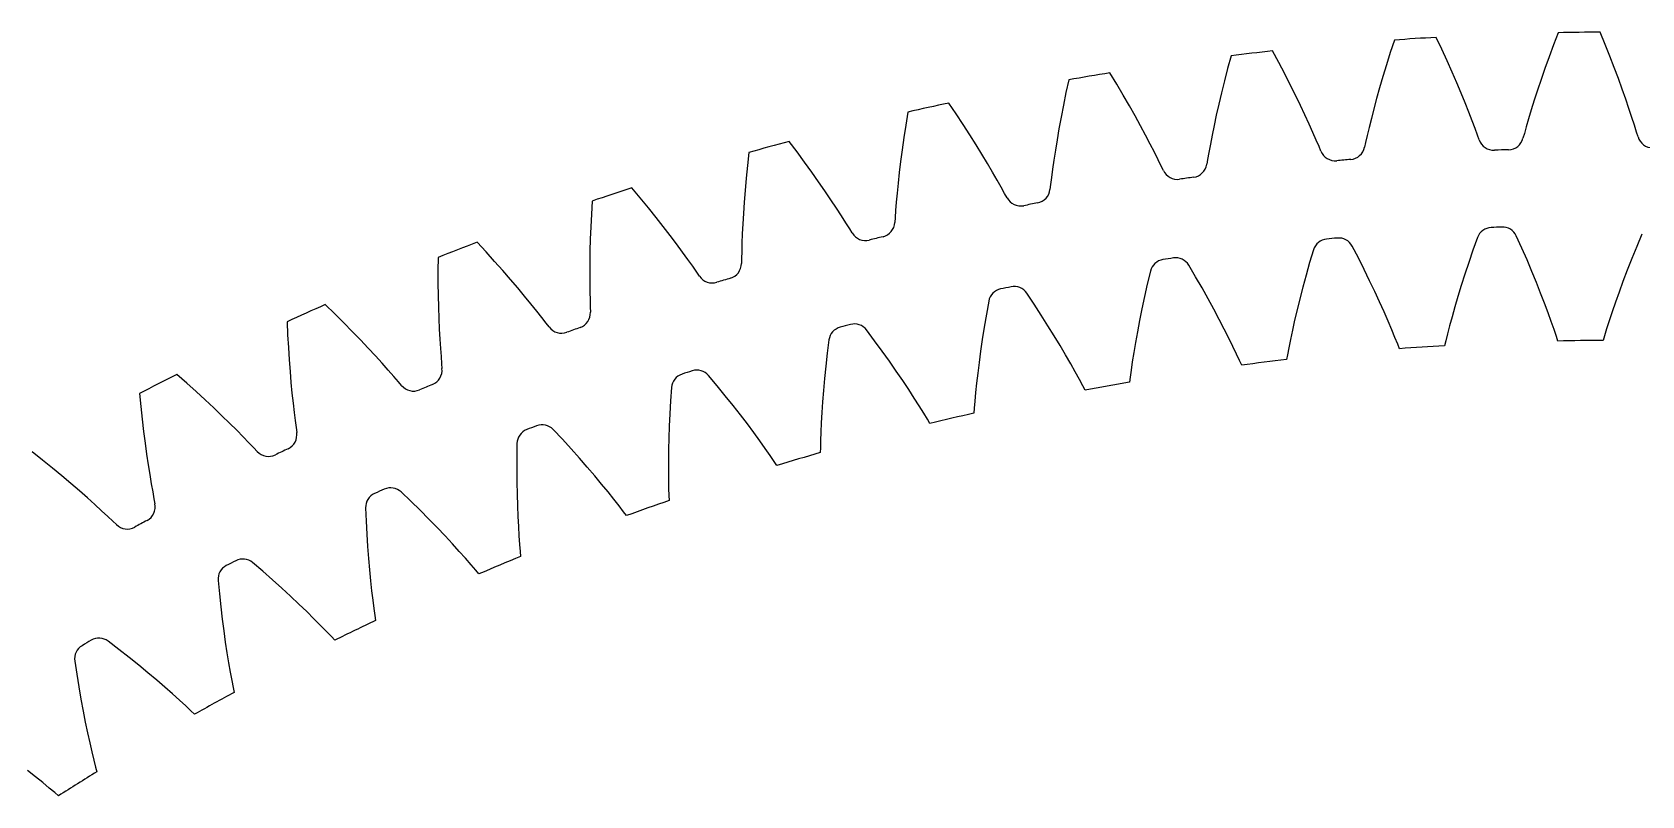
# Model space of a CAD drawing. Header units: millimetres. Extents: x -62 to 62, y -62 to 62.
# Drawn here: x -30.9 to 0.42, y 47.63 to 62.5 of the extents above; entities that cross this region are included whole.
import ezdxf

# ---------------------------------------------------------------- set-up
doc = ezdxf.new("R2010")
doc.units = ezdxf.units.MM

msp = doc.modelspace()

# ---------------------------------------------------------------- linework, layer by layer
at = {"layer": 'thin_ring_external'}
for p, q in [((-4.393983, 62.345352), (-4.473269, 62.101928)), ((-3.472471, 62.16592), (-3.582114, 62.397263)), ((-1.204861, 62.488385), (-1.296472, 62.249328)), ((-0.293713, 62.262134), (-0.3914, 62.498774)), ((-7.571642, 62.039667), (-7.638395, 61.792512)), ((-6.642171, 61.907521), (-6.763482, 62.132965)), ((-4.473269, 62.101928), (-4.547358, 61.865775)), ((-3.368909, 61.941125), (-3.472471, 62.16592)), ((-1.382523, 62.017265), (-1.46303, 61.792761)), ((-1.296472, 62.249328), (-1.382523, 62.017265)), ((-0.201764, 62.032345), (-0.293713, 62.262134)), ((-0.115549, 61.80997), (-0.201764, 62.032345)), ((-9.794541, 61.487613), (-9.927206, 61.706568)), ((-7.638395, 61.792512), (-7.700329, 61.552884)), ((-6.527265, 61.688308), (-6.642171, 61.907521)), ((-4.547358, 61.865775), (-4.616297, 61.637452)), ((-3.271453, 61.723442), (-3.368909, 61.941125)), ((-3.180154, 61.513544), (-3.271453, 61.723442)), ((-1.46303, 61.792761), (-1.537993, 61.576489)), ((-0.035087, 61.595683), (-0.115549, 61.80997)), ((-10.729548, 61.572127), (-10.783593, 61.321886)), ((-9.668592, 61.274553), (-9.794541, 61.487613)), ((-7.700329, 61.552884), (-7.75752, 61.321339)), ((-6.418821, 61.475885), (-6.527265, 61.688308)), ((-6.316924, 61.270922), (-6.418821, 61.475885)), ((-4.680119, 61.417635), (-4.738843, 61.207154)), ((-4.616297, 61.637452), (-4.680119, 61.417635)), ((-3.095101, 61.312256), (-3.180154, 61.513544)), ((-1.537993, 61.576489), (-1.607388, 61.369281)), ((0.039576, 61.390315), (-0.035087, 61.595683)), ((0.108349, 61.194922), (0.039576, 61.390315)), ((-12.921359, 60.907291), (-13.06503, 61.119187)), ((-10.833212, 61.079408), (-10.878505, 60.845245)), ((-10.783593, 61.321886), (-10.833212, 61.079408)), ((-9.549443, 61.067945), (-9.668592, 61.274553)), ((-7.810035, 61.09855), (-7.857935, 60.885345)), ((-7.75752, 61.321339), (-7.810035, 61.09855)), ((-6.221704, 61.07424), (-6.316924, 61.270922)), ((-6.133362, 60.886879), (-6.221704, 61.07424)), ((-4.738843, 61.207154), (-4.792457, 61.007069)), ((-3.016441, 61.120629), (-3.095101, 61.312256)), ((-2.944413, 60.940054), (-3.016441, 61.120629)), ((-1.671148, 61.172195), (-1.729142, 60.986636)), ((-1.607388, 61.369281), (-1.671148, 61.172195)), ((0.171063, 61.010904), (0.108349, 61.194922)), ((-13.859461, 60.943952), (-13.900659, 60.691279)), ((-12.784695, 60.70094), (-12.921359, 60.907291)), ((-10.878505, 60.845245), (-10.919576, 60.620065)), ((-9.437213, 60.868452), (-9.549443, 61.067945)), ((-9.332075, 60.676888), (-9.437213, 60.868452)), ((-7.857935, 60.885345), (-7.901263, 60.682783)), ((-6.052208, 60.710217), (-6.133362, 60.886879)), ((-4.8409, 60.818792), (-4.884017, 60.644322)), ((-4.792457, 61.007069), (-4.8409, 60.818792)), ((-2.879427, 60.772497), (-2.944413, 60.940054)), ((-2.822235, 60.621017), (-2.879427, 60.772497)), ((-1.781111, 60.814596), (-1.826539, 60.659183)), ((-1.729142, 60.986636), (-1.781111, 60.814596)), ((0.227409, 60.840248), (0.171063, 61.010904)), ((0.276791, 60.686045), (0.227409, 60.840248)), ((-13.937831, 60.446583), (-13.971109, 60.210413)), ((-13.900659, 60.691279), (-13.937831, 60.446583)), ((-12.655152, 60.500685), (-12.784695, 60.70094)), ((-12.532882, 60.307183), (-12.655152, 60.500685)), ((-10.919576, 60.620065), (-10.956527, 60.404693)), ((-9.234281, 60.494282), (-9.332075, 60.676888)), ((-9.144213, 60.321995), (-9.234281, 60.494282)), ((-7.940029, 60.492278), (-7.974181, 60.315835)), ((-7.901263, 60.682783), (-7.940029, 60.492278)), ((-5.978751, 60.546197), (-6.052208, 60.710217)), ((-5.913899, 60.397835), (-5.978751, 60.546197)), ((-4.921451, 60.486792), (-4.952318, 60.352056)), ((-4.884017, 60.644322), (-4.921451, 60.486792)), ((-2.774459, 60.491309), (-2.822235, 60.621017)), ((-2.740901, 60.402631), (-2.774459, 60.491309)), ((-1.864246, 60.526198), (-1.890918, 60.435211)), ((-1.826539, 60.659183), (-1.864246, 60.526198)), ((0.317882, 60.554067), (0.276791, 60.686045)), ((0.346869, 60.463791), (0.317882, 60.554067)), ((-16.953217, 60.156782), (-16.981459, 59.902335)), ((-16.014466, 60.168069), (-16.16877, 60.372352)), ((-15.867444, 59.968965), (-16.014466, 60.168069)), ((-13.971109, 60.210413), (-14.000628, 59.98343)), ((-12.4181, 60.121237), (-12.532882, 60.307183)), ((-10.989455, 60.200183), (-11.018444, 60.007946)), ((-10.956527, 60.404693), (-10.989455, 60.200183)), ((-9.062477, 60.16194), (-9.144213, 60.321995)), ((-8.990134, 60.017082), (-9.062477, 60.16194)), ((-8.003522, 60.156598), (-8.02747, 60.020462)), ((-7.974181, 60.315835), (-8.003522, 60.156598)), ((-5.859562, 60.270736), (-5.913899, 60.397835)), ((-5.82152, 60.183887), (-5.859562, 60.270736)), ((-4.952318, 60.352056), (-4.974309, 60.259826)), ((-16.981459, 59.902335), (-17.006088, 59.65606)), ((-15.727845, 59.775586), (-15.867444, 59.968965)), ((-14.000628, 59.98343), (-14.026534, 59.766452)), ((-12.31111, 59.943863), (-12.4181, 60.121237)), ((-12.212361, 59.7764), (-12.31111, 59.943863)), ((-11.043542, 59.82999), (-11.064714, 59.669463)), ((-11.018444, 60.007946), (-11.043542, 59.82999)), ((-8.929378, 59.892923), (-8.990134, 60.017082)), ((-8.886951, 59.80813), (-8.929378, 59.892923)), ((-8.02747, 60.020462), (-8.044723, 59.927229)), ((-17.006088, 59.65606), (-17.027264, 59.418499)), ((-15.595854, 59.588579), (-15.727845, 59.775586)), ((-15.471727, 59.408737), (-15.595854, 59.588579)), ((-14.048977, 59.560527), (-14.068112, 59.367061)), ((-14.026534, 59.766452), (-14.048977, 59.560527)), ((-12.12256, 59.620726), (-12.212361, 59.7764)), ((-12.042915, 59.479752), (-12.12256, 59.620726)), ((-11.081679, 59.532281), (-11.094149, 59.438289)), ((-11.064714, 59.669463), (-11.081679, 59.532281)), ((-20.002743, 59.21267), (-20.017956, 58.957112)), ((-19.065793, 59.271875), (-19.230327, 59.468013)), ((-18.908797, 59.080538), (-19.065793, 59.271875)), ((-17.027264, 59.418499), (-17.045155, 59.190304)), ((-15.35582, 59.237057), (-15.471727, 59.408737)), ((-15.248649, 59.074854), (-15.35582, 59.237057)), ((-14.068112, 59.367061), (-14.084091, 59.188055)), ((-11.975899, 59.358857), (-12.042915, 59.479752)), ((-11.929197, 59.276341), (-11.975899, 59.358857)), ((-20.017956, 58.957112), (-20.029979, 58.709901)), ((-18.759506, 58.894539), (-18.908797, 59.080538)), ((-18.618139, 58.714516), (-18.759506, 58.894539)), ((-17.059948, 58.972286), (-17.071847, 58.765485)), ((-17.045155, 59.190304), (-17.059948, 58.972286)), ((-15.151016, 58.923969), (-15.248649, 59.074854)), ((-15.064277, 58.787246), (-15.151016, 58.923969)), ((-14.106977, 58.888787), (-14.114632, 58.794281)), ((-14.097039, 59.026657), (-14.106977, 58.888787)), ((-14.084091, 59.188055), (-14.097039, 59.026657)), ((-20.029979, 58.709901), (-20.038996, 58.471569)), ((-18.484991, 58.541246), (-18.618139, 58.714516)), ((-17.081078, 58.571294), (-17.087896, 58.391706)), ((-17.071847, 58.765485), (-17.081078, 58.571294)), ((-14.991175, 58.66993), (-15.064277, 58.787246)), ((-14.940321, 58.589906), (-14.991175, 58.66993)), ((-22.06738, 58.221047), (-22.241714, 58.408528)), ((-20.038996, 58.471569), (-20.045212, 58.242758)), ((-18.360468, 58.375709), (-18.484991, 58.541246)), ((-18.245156, 58.219189), (-18.360468, 58.375709)), ((-17.087896, 58.391706), (-17.092586, 58.229856)), ((-23.000085, 58.114078), (-23.002229, 57.858077)), ((-21.900819, 58.037976), (-22.06738, 58.221047)), ((-21.742225, 57.859843), (-21.900819, 58.037976)), ((-20.048854, 58.024269), (-20.050178, 57.81713)), ((-20.045212, 58.242758), (-20.048854, 58.024269)), ((-18.139945, 58.073487), (-18.245156, 58.219189)), ((-18.046338, 57.94137), (-18.139945, 58.073487)), ((-17.967342, 57.827941), (-18.046338, 57.94137)), ((-17.095472, 58.09166), (-17.098291, 57.996886)), ((-17.092586, 58.229856), (-17.095472, 58.09166)), ((-23.002229, 57.858077), (-23.001613, 57.610575)), ((-21.59185, 57.687273), (-21.742225, 57.859843)), ((-21.450029, 57.521028), (-21.59185, 57.687273)), ((-20.050178, 57.81713), (-20.049482, 57.622721)), ((-17.912468, 57.750618), (-17.967342, 57.827941)), ((-23.001613, 57.610575), (-22.99845, 57.372093)), ((-22.99845, 57.372093), (-22.992974, 57.143264)), ((-21.317217, 57.362064), (-21.450029, 57.521028)), ((-21.194062, 57.211637), (-21.317217, 57.362064)), ((-20.049482, 57.622721), (-20.047121, 57.443019)), ((-20.047121, 57.443019), (-20.043541, 57.281141)), ((-25.011396, 57.018328), (-25.195075, 57.196663)), ((-24.835704, 56.844), (-25.011396, 57.018328)), ((-22.992974, 57.143264), (-22.985455, 56.924874)), ((-21.08155, 57.071497), (-21.194062, 57.211637)), ((-20.981318, 56.944332), (-21.08155, 57.071497)), ((-20.043541, 57.281141), (-20.039366, 57.142978)), ((-20.039366, 57.142978), (-20.037342, 57.048183)), ((-25.937422, 56.863874), (-25.926492, 56.608097)), ((-24.668221, 56.674197), (-24.835704, 56.844)), ((-22.985455, 56.924874), (-22.976201, 56.717937)), ((-22.976201, 56.717937), (-22.965579, 56.523817)), ((-20.896633, 56.835084), (-20.981318, 56.944332)), ((-20.837883, 56.760664), (-20.896633, 56.835084)), ((-25.926492, 56.608097), (-25.913239, 56.360949)), ((-24.509232, 56.50953), (-24.668221, 56.674197)), ((-24.359107, 56.350744), (-24.509232, 56.50953)), ((-22.965579, 56.523817), (-22.954045, 56.34447)), ((-25.913239, 56.360949), (-25.897903, 56.12294)), ((-25.897903, 56.12294), (-25.88075, 55.894689)), ((-24.218351, 56.198769), (-24.359107, 56.350744)), ((-24.087676, 56.054827), (-24.218351, 56.198769)), ((-22.954045, 56.34447), (-22.942204, 56.182986)), ((-22.942204, 56.182986), (-22.93098, 56.045216)), ((-27.89016, 55.666854), (-28.082705, 55.835577)), ((-25.88075, 55.894689), (-25.86209, 55.676967)), ((-23.968154, 55.920614), (-24.087676, 56.054827)), ((-23.861561, 55.798733), (-23.968154, 55.920614)), ((-23.771408, 55.693952), (-23.861561, 55.798733)), ((-22.93098, 56.045216), (-22.924119, 55.950649)), ((-28.807091, 55.465318), (-28.783115, 55.210433)), ((-27.705796, 55.501725), (-27.89016, 55.666854)), ((-27.529861, 55.340695), (-27.705796, 55.501725)), ((-25.86209, 55.676967), (-25.842281, 55.470773)), ((-25.842281, 55.470773), (-25.821762, 55.277449)), ((-23.708934, 55.622628), (-23.771408, 55.693952)), ((-28.783115, 55.210433), (-28.75726, 54.964284)), ((-27.362671, 55.184361), (-27.529861, 55.340695)), ((-27.204634, 55.033447), (-27.362671, 55.184361)), ((-25.821762, 55.277449), (-25.801085, 55.098924)), ((-28.75726, 54.964284), (-28.729791, 54.727368)), ((-27.056302, 54.888858), (-27.204634, 55.033447)), ((-26.918448, 54.751775), (-27.056302, 54.888858)), ((-25.801085, 55.098924), (-25.781014, 54.938256)), ((-25.781014, 54.938256), (-25.76277, 54.801239)), ((-28.729791, 54.727368), (-28.701006, 54.500291)), ((-28.701006, 54.500291), (-28.671253, 54.283806)), ((-26.792229, 54.62384), (-26.918448, 54.751775)), ((-26.679551, 54.507561), (-26.792229, 54.62384)), ((-26.584166, 54.40752), (-26.679551, 54.507561)), ((-25.76277, 54.801239), (-25.751089, 54.707145)), ((-30.696161, 54.170152), (-30.89707, 54.328823)), ((-28.671253, 54.283806), (-28.640942, 54.078892)), ((-26.518132, 54.339479), (-26.584166, 54.40752)), ((-30.503606, 54.014651), (-30.696161, 54.170152)), ((-30.319679, 53.862815), (-30.503606, 54.014651)), ((-28.640942, 54.078892), (-28.610578, 53.886868)), ((-28.610578, 53.886868), (-28.580813, 53.709632)), ((-30.144724, 53.715222), (-30.319679, 53.862815)), ((-29.979188, 53.572574), (-30.144724, 53.715222)), ((-29.823666, 53.435748), (-29.979188, 53.572574)), ((-28.580813, 53.709632), (-28.552564, 53.550198)), ((-29.678992, 53.305883), (-29.823666, 53.435748)), ((-29.546406, 53.184559), (-29.678992, 53.305883)), ((-28.552564, 53.550198), (-28.527348, 53.414291)), ((-28.527348, 53.414291), (-28.510878, 53.320917)), ((-29.427938, 53.074185), (-29.546406, 53.184559)), ((-29.327569, 52.979145), (-29.427938, 53.074185)), ((-29.258146, 52.914565), (-29.327569, 52.979145))]:
    msp.add_line(p, q, dxfattribs=at)
for centre, radius, start, end in [((0, 0), 62.5, 93.28564, 94.031433), ((0, 0), 62.5, 90.358811, 91.104604), ((0, 0), 62.5, 96.21247, 96.958262), ((0, 0), 62.5, 99.139299, 99.885091), ((0, 0), 62.5, 102.066128, 102.811921), ((0.635194, 60.546668), 0.3, 196.036973, 269.398933), ((0, 0), 62.5, 104.992957, 105.73875), ((-5.54315, 60.295738), 0.3, 201.890632, 275.252592), ((-5.268132, 60.320389), 0.3, 274.991311, 348.353271), ((-2.457183, 60.500122), 0.3, 198.963802, 272.325762), ((0, 0), 60.25, 92.064482, 92.325762), ((-2.181266, 60.510698), 0.3, 272.064482, 345.426442), ((-8.341255, 59.97271), 0.3, 277.91814, 351.2801), ((0, 0), 60.25, 94.991311, 95.252592), ((-8.614656, 59.934049), 0.3, 204.817461, 278.179421), ((0, 0), 60.25, 97.91814, 98.179421), ((0, 0), 62.5, 107.919787, 108.665579), ((-11.663687, 59.415999), 0.3, 207.74429, 281.10625), ((-11.392617, 59.46857), 0.3, 280.844969, 354.206929), ((0, 0), 60.25, 100.844969, 101.10625), ((-14.682288, 58.742939), 0.3, 210.671119, 284.033079), ((-14.414256, 58.809283), 0.3, 283.771799, 357.133759), ((0, 0), 62.5, 110.846616, 111.592408), ((0, 0), 60.25, 103.771799, 104.033079), ((-17.398291, 57.996569), 0.3, 286.698628, 0.060588), ((-17.662585, 57.916626), 0.3, 213.597949, 286.959909), ((0, 0), 60.25, 106.698628, 106.959909), ((0, 0), 62.5, 113.773445, 114.519238), ((-20.336935, 57.032548), 0.3, 289.625457, 2.987417), ((-20.596803, 56.939215), 0.3, 216.524778, 289.886738), ((0, 0), 60.25, 109.625457, 109.886738), ((0, 0), 62.5, 116.700274, 117.446067), ((-23.222522, 55.919737), 0.3, 292.552286, 5.914247), ((-23.477286, 55.813256), 0.3, 219.451607, 292.813567), ((0, 0), 60.25, 112.552286, 112.813567), ((-26.047525, 54.661037), 0.3, 295.479116, 8.841076), ((-26.296519, 54.541687), 0.3, 222.378436, 295.740397), ((0, 0), 60.25, 115.479116, 115.740397), ((-28.804572, 53.259733), 0.3, 298.405945, 11.767905), ((0, 0), 60.25, 118.405945, 118.667226), ((-29.047147, 53.127824), 0.3, 225.305266, 298.667226)]:
    msp.add_arc(centre, radius, start, end, dxfattribs=at)
at = {"layer": 'thin_ring_internal'}
for p, q in [((0.420912, 58.565991), (0.320954, 58.325684)), ((-5.968539, 58.262586), (-6.041695, 58.012812)), ((-5.094585, 58.103646), (-5.21388, 58.334963)), ((-2.864645, 58.256178), (-2.946551, 58.017987)), ((-2.777958, 58.501584), (-2.864645, 58.256178)), ((-1.913988, 58.295155), (-2.020474, 58.532641)), ((-1.812858, 58.064469), (-1.913988, 58.295155)), ((0.320954, 58.325684), (0.226162, 58.092322)), ((-8.259977, 57.738732), (-8.391727, 57.963189)), ((-6.041695, 58.012812), (-6.110471, 57.770504)), ((-4.981008, 57.878827), (-5.094585, 58.103646)), ((-2.946551, 58.017987), (-3.022791, 57.78763)), ((-1.718017, 57.841126), (-1.812858, 58.064469)), ((0.226162, 58.092322), (0.137457, 57.866472)), ((-9.141307, 57.84971), (-9.200713, 57.596313)), ((-8.134293, 57.520451), (-8.259977, 57.738732)), ((-6.110471, 57.770504), (-6.174017, 57.536328)), ((-4.874112, 57.660997), (-4.981008, 57.878827)), ((-4.773958, 57.450841), (-4.874112, 57.660997)), ((-3.022791, 57.78763), (-3.093396, 57.565795)), ((-1.629489, 57.625815), (-1.718017, 57.841126)), ((-1.547328, 57.419381), (-1.629489, 57.625815)), ((0.054843, 57.648823), (-0.021648, 57.440222)), ((0.137457, 57.866472), (0.054843, 57.648823)), ((-11.400719, 57.201504), (-11.544529, 57.418431)), ((-9.256155, 57.350611), (-9.306818, 57.113314)), ((-9.200713, 57.596313), (-9.256155, 57.350611)), ((-8.015661, 57.308784), (-8.134293, 57.520451)), ((-6.174017, 57.536328), (-6.232403, 57.310968)), ((-4.680647, 57.249202), (-4.773958, 57.450841)), ((-3.158381, 57.353328), (-3.217727, 57.151306)), ((-3.093396, 57.565795), (-3.158381, 57.353328)), ((-1.471643, 57.222896), (-1.547328, 57.419381)), ((-0.021648, 57.440222), (-0.091938, 57.241743)), ((-12.332274, 57.007925), (-12.374215, 56.759562)), ((-12.286793, 57.264187), (-12.332274, 57.007925)), ((-11.263301, 56.990412), (-11.400719, 57.201504)), ((-9.306818, 57.113314), (-9.35281, 56.885102)), ((-7.904179, 57.104411), (-8.015661, 57.308784)), ((-7.799996, 56.908168), (-7.904179, 57.104411)), ((-6.285688, 57.095269), (-6.333914, 56.890308)), ((-6.232403, 57.310968), (-6.285688, 57.095269)), ((-4.594345, 57.057143), (-4.680647, 57.249202)), ((-4.515319, 56.876075), (-4.594345, 57.057143)), ((-3.217727, 57.151306), (-3.271362, 56.961164)), ((-1.402623, 57.037783), (-1.471643, 57.222896)), ((-1.340612, 56.86605), (-1.402623, 57.037783)), ((-0.155876, 57.054813), (-0.213173, 56.881451)), ((-0.091938, 57.241743), (-0.155876, 57.054813)), ((-14.507436, 56.493564), (-14.662878, 56.702314)), ((-12.374215, 56.759562), (-12.411844, 56.519852)), ((-11.133287, 56.785539), (-11.263301, 56.990412)), ((-11.010812, 56.587559), (-11.133287, 56.785539)), ((-9.35281, 56.885102), (-9.394236, 56.666815)), ((-7.703335, 56.721109), (-7.799996, 56.908168)), ((-7.614539, 56.544627), (-7.703335, 56.721109)), ((-6.377085, 56.69752), (-6.415134, 56.518943)), ((-6.333914, 56.890308), (-6.377085, 56.69752)), ((-4.444022, 56.707985), (-4.515319, 56.876075)), ((-4.381282, 56.55596), (-4.444022, 56.707985)), ((-3.319106, 56.784931), (-3.360561, 56.625779)), ((-3.271362, 56.961164), (-3.319106, 56.784931)), ((-1.286268, 56.710826), (-1.340612, 56.86605)), ((-1.241053, 56.577935), (-1.286268, 56.710826)), ((-0.263257, 56.7248), (-0.304825, 56.590724)), ((-0.213173, 56.881451), (-0.263257, 56.7248)), ((-15.395611, 56.507766), (-15.427029, 56.249402)), ((-14.358696, 56.290291), (-14.507436, 56.493564)), ((-12.411844, 56.519852), (-12.445304, 56.289468)), ((-10.896068, 56.397299), (-11.010812, 56.587559)), ((-10.789335, 56.215797), (-10.896068, 56.397299)), ((-9.431197, 56.459526), (-9.463776, 56.264669)), ((-9.394236, 56.666815), (-9.431197, 56.459526)), ((-7.534169, 56.380681), (-7.614539, 56.544627)), ((-7.463221, 56.232309), (-7.534169, 56.380681)), ((-6.415134, 56.518943), (-6.447836, 56.357765)), ((-4.328878, 56.425737), (-4.381282, 56.55596)), ((-4.293735, 56.336612), (-4.328878, 56.425737)), ((-3.394745, 56.489634), (-3.417425, 56.396553)), ((-3.360561, 56.625779), (-3.394745, 56.489634)), ((-1.21083, 56.487024), (-1.241053, 56.577935)), ((-0.304825, 56.590724), (-0.332554, 56.499021)), ((-15.427029, 56.249402), (-15.455345, 55.999119)), ((-14.217688, 56.092823), (-14.358696, 56.290291)), ((-14.084584, 55.901828), (-14.217688, 56.092823)), ((-12.474749, 56.069245), (-12.500335, 55.860247)), ((-12.445304, 56.289468), (-12.474749, 56.069245)), ((-10.691034, 56.044427), (-10.789335, 56.215797)), ((-9.492016, 56.084281), (-9.515868, 55.921557)), ((-9.463776, 56.264669), (-9.492016, 56.084281)), ((-7.403784, 56.105142), (-7.463221, 56.232309)), ((-7.363826, 56.018069), (-7.403784, 56.105142)), ((-6.474534, 56.219956), (-6.492097, 56.125776)), ((-6.447836, 56.357765), (-6.474534, 56.219956)), ((-17.570857, 55.617025), (-17.737467, 55.816975)), ((-15.479827, 55.757712), (-15.500657, 55.525845)), ((-15.455345, 55.999119), (-15.479827, 55.757712)), ((-13.959621, 55.718117), (-14.084584, 55.901828)), ((-12.500335, 55.860247), (-12.522224, 55.663902)), ((-10.601832, 55.885115), (-10.691034, 56.044427)), ((-10.522886, 55.740839), (-10.601832, 55.885115)), ((-9.535, 55.782495), (-9.547394, 55.687497)), ((-9.515868, 55.921557), (-9.535, 55.782495)), ((-18.458483, 55.582703), (-18.475745, 55.323009)), ((-17.411239, 55.422178), (-17.570857, 55.617025)), ((-15.500657, 55.525845), (-15.518031, 55.304342)), ((-13.843136, 55.542715), (-13.959621, 55.718117)), ((-13.735623, 55.376969), (-13.843136, 55.542715)), ((-12.540571, 55.48224), (-12.5555, 55.318457)), ((-12.522224, 55.663902), (-12.540571, 55.48224)), ((-10.456594, 55.617107), (-10.522886, 55.740839)), ((-10.411941, 55.532346), (-10.456594, 55.617107)), ((-18.475745, 55.323009), (-18.490351, 55.071553)), ((-17.259657, 55.232705), (-17.411239, 55.422178)), ((-17.116322, 55.049263), (-17.259657, 55.232705)), ((-15.518031, 55.304342), (-15.532166, 55.094259)), ((-13.637854, 55.222766), (-13.735623, 55.376969)), ((-13.551148, 55.083016), (-13.637854, 55.222766)), ((-12.56701, 55.178558), (-12.574198, 55.083024)), ((-12.5555, 55.318457), (-12.56701, 55.178558)), ((-18.501613, 54.829169), (-18.50975, 54.596511)), ((-18.490351, 55.071553), (-18.501613, 54.829169)), ((-16.981513, 54.872651), (-17.116322, 55.049263)), ((-16.855623, 54.703871), (-16.981513, 54.872651)), ((-15.5433, 54.897011), (-15.551699, 54.714619)), ((-15.532166, 55.094259), (-15.5433, 54.897011)), ((-13.478197, 54.963089), (-13.551148, 55.083016)), ((-13.428982, 54.880893), (-13.478197, 54.963089)), ((-20.58184, 54.574502), (-20.75912, 54.765056)), ((-20.411819, 54.388663), (-20.58184, 54.574502)), ((-18.50975, 54.596511), (-18.515002, 54.37439)), ((-16.73922, 54.544244), (-16.855623, 54.703871)), ((-16.633176, 54.39561), (-16.73922, 54.544244)), ((-15.557663, 54.550265), (-15.561516, 54.409946)), ((-15.551699, 54.714619), (-15.557663, 54.550265)), ((-21.469322, 54.23151), (-21.470174, 53.979632)), ((-21.466267, 54.491759), (-21.469322, 54.23151)), ((-20.250117, 54.207751), (-20.411819, 54.388663)), ((-20.096978, 54.03241), (-20.250117, 54.207751)), ((-18.515002, 54.37439), (-18.517643, 54.163848)), ((-16.538967, 54.260804), (-16.633176, 54.39561)), ((-16.459576, 54.14504), (-16.538967, 54.260804)), ((-15.561516, 54.409946), (-15.563475, 54.314162)), ((-21.470174, 53.979632), (-21.468183, 53.736995)), ((-19.952726, 53.863423), (-20.096978, 54.03241)), ((-18.517643, 54.163848), (-18.517989, 53.966287)), ((-18.517989, 53.966287), (-18.516416, 53.783708)), ((-16.405946, 54.065654), (-16.459576, 54.14504)), ((-21.468183, 53.736995), (-21.463602, 53.504239)), ((-19.817807, 53.70177), (-19.952726, 53.863423)), ((-19.69286, 53.548738), (-19.817807, 53.70177)), ((-18.516416, 53.783708), (-18.513395, 53.619273)), ((-18.513395, 53.619273), (-18.509579, 53.478953)), ((-23.531398, 53.369108), (-23.71882, 53.549696)), ((-23.351483, 53.192831), (-23.531398, 53.369108)), ((-21.463602, 53.504239), (-21.456717, 53.282163)), ((-21.456717, 53.282163), (-21.447857, 53.071791)), ((-19.578857, 53.406116), (-19.69286, 53.548738)), ((-19.477428, 53.276656), (-19.578857, 53.406116)), ((-19.391833, 53.1654), (-19.477428, 53.276656)), ((-18.509579, 53.478953), (-18.506305, 53.383206)), ((-24.409987, 53.238191), (-24.398825, 52.978163)), ((-24.398825, 52.978163), (-24.385921, 52.726614)), ((-23.180143, 53.021019), (-23.351483, 53.192831)), ((-23.017657, 52.854303), (-23.180143, 53.021019)), ((-21.447857, 53.071791), (-21.437413, 52.874506)), ((-19.333948, 53.089062), (-19.391833, 53.1654)), ((-24.385921, 52.726614), (-24.370684, 52.484448)), ((-22.864392, 52.693445), (-23.017657, 52.854303)), ((-22.720846, 52.539402), (-22.864392, 52.693445)), ((-21.437413, 52.874506), (-21.425872, 52.692285)), ((-21.425872, 52.692285), (-21.413876, 52.528261)), ((-24.370684, 52.484448), (-24.353399, 52.25229)), ((-22.587729, 52.393421), (-22.720846, 52.539402)), ((-22.466108, 52.257238), (-22.587729, 52.393421)), ((-21.413876, 52.528261), (-21.402403, 52.388359)), ((-21.402403, 52.388359), (-21.393905, 52.292933)), ((-26.41073, 52.00444), (-26.607734, 52.174524)), ((-26.221457, 51.838251), (-26.41073, 52.00444)), ((-24.353399, 52.25229), (-24.334396, 52.030921)), ((-24.334396, 52.030921), (-24.314061, 51.821347)), ((-22.35776, 52.133509), (-22.466108, 52.257238)), ((-22.266217, 52.027094), (-22.35776, 52.133509)), ((-22.20425, 51.954031), (-22.266217, 52.027094)), ((-27.280858, 51.825739), (-27.255513, 51.566709)), ((-26.04099, 51.676052), (-26.221457, 51.838251)), ((-25.869642, 51.518458), (-26.04099, 51.676052)), ((-24.314061, 51.821347), (-24.292859, 51.624926)), ((-27.255513, 51.566709), (-27.228892, 51.31624)), ((-25.707821, 51.36621), (-25.869642, 51.518458)), ((-25.556078, 51.220235), (-25.707821, 51.36621)), ((-24.292859, 51.624926), (-24.271384, 51.443608)), ((-24.271384, 51.443608), (-24.250449, 51.280483)), ((-27.228892, 51.31624), (-27.200452, 51.075267)), ((-27.200452, 51.075267), (-27.170515, 50.844399)), ((-25.415187, 51.081741), (-25.556078, 51.220235)), ((-25.286311, 50.952403), (-25.415187, 51.081741)), ((-24.250449, 51.280483), (-24.231354, 51.141417)), ((-24.231354, 51.141417), (-24.217657, 51.046597)), ((-27.170515, 50.844399), (-27.139452, 50.624398)), ((-25.171368, 50.834776), (-25.286311, 50.952403)), ((-25.074151, 50.733519), (-25.171368, 50.834776)), ((-29.211242, 50.48457), (-29.41724, 50.643641)), ((-29.013175, 50.328964), (-29.211242, 50.48457)), ((-27.139452, 50.624398), (-27.107703, 50.416248)), ((-25.008285, 50.663948), (-25.074151, 50.733519)), ((-30.070313, 50.258618), (-30.03086, 50.001359)), ((-28.82412, 50.176863), (-29.013175, 50.328964)), ((-28.644422, 50.028861), (-28.82412, 50.176863)), ((-27.107703, 50.416248), (-27.075806, 50.221278)), ((-27.075806, 50.221278), (-27.044462, 50.041403)), ((-30.03086, 50.001359), (-29.990601, 49.752717)), ((-28.474528, 49.885677), (-28.644422, 50.028861)), ((-28.31504, 49.748207), (-28.474528, 49.885677)), ((-27.044462, 50.041403), (-27.014649, 49.879665)), ((-27.014649, 49.879665), (-26.987988, 49.741848)), ((-29.990601, 49.752717), (-29.949044, 49.513657)), ((-29.949044, 49.513657), (-29.906544, 49.284769)), ((-28.166796, 49.617614), (-28.31504, 49.748207)), ((-28.031049, 49.495507), (-28.166796, 49.617614)), ((-27.909854, 49.384332), (-28.031049, 49.495507)), ((-26.987988, 49.741848), (-26.969134, 49.647918)), ((-29.906544, 49.284769), (-29.863514, 49.066792)), ((-27.807253, 49.288535), (-27.909854, 49.384332)), ((-27.737687, 49.222665), (-27.807253, 49.288535)), ((-29.863514, 49.066792), (-29.820444, 48.860687)), ((-29.820444, 48.860687), (-29.777949, 48.667749)), ((-29.777949, 48.667749), (-29.736828, 48.489854)), ((-29.736828, 48.489854), (-29.698228, 48.329986)), ((-29.698228, 48.329986), (-29.66408, 48.193831)), ((-30.834345, 48.005408), (-30.989499, 48.127711)), ((-30.692132, 47.890896), (-30.834345, 48.005408)), ((-29.66408, 48.193831), (-29.640125, 48.101071)), ((-30.565047, 47.786506), (-30.692132, 47.890896)), ((-30.457367, 47.696455), (-30.565047, 47.786506)), ((-30.384308, 47.634482), (-30.457367, 47.696455))]:
    msp.add_line(p, q, dxfattribs=at)
for centre, radius, start, end in [((-2.496911, 58.396643), 0.3, 92.44835, 159.524696), ((0, 0), 58.75, 92.247303, 92.44835), ((-2.291987, 58.405045), 0.3, 25.170956, 92.247303), ((-5.68218, 58.17315), 0.3, 95.578784, 162.655131), ((0, 0), 58.75, 95.377737, 95.578784), ((-5.47802, 58.19273), 0.3, 28.301391, 95.377737), ((-8.850492, 57.776044), 0.3, 98.709219, 165.785566), ((0, 0), 58.75, 98.508172, 98.709219), ((-8.647705, 57.806744), 0.3, 31.431826, 98.508172), ((-11.992389, 57.206513), 0.3, 101.839654, 168.916), ((0, 0), 58.75, 101.638607, 101.839654), ((-11.791582, 57.248241), 0.3, 34.562261, 101.638607), ((-15.098497, 56.466254), 0.3, 104.970089, 172.046435), ((0, 0), 58.75, 104.769042, 104.970089), ((-14.900268, 56.518886), 0.3, 37.692695, 104.769042), ((0, 0), 56.5, 93.467674, 94.358413), ((0, 0), 56.5, 90.337239, 91.227978), ((0, 0), 56.5, 96.598109, 97.488848), ((-18.159545, 55.557479), 0.3, 108.100524, 175.17687), ((0, 0), 58.75, 107.899476, 108.100524), ((-17.964486, 55.620857), 0.3, 40.82313, 107.899476), ((0, 0), 56.5, 99.728544, 100.619282), ((0, 0), 58.75, 111.029911, 111.230958), ((-20.975091, 54.556833), 0.3, 43.953565, 111.029911), ((0, 0), 56.5, 102.858979, 103.749717), ((-21.166398, 54.482897), 0.3, 111.230958, 178.307305), ((0, 0), 56.5, 105.989413, 106.880152), ((0, 0), 58.75, 114.160346, 114.361393), ((-23.923098, 53.329991), 0.3, 47.084, 114.160346), ((-24.110082, 53.245718), 0.3, 114.361393, 181.437739), ((0, 0), 56.5, 109.119848, 110.010587), ((-26.981811, 51.849632), 0.3, 117.491828, 184.568174), ((0, 0), 58.75, 117.290781, 117.491828), ((-26.799709, 51.94399), 0.3, 50.214434, 117.290781), ((0, 0), 56.5, 112.250283, 113.141021), ((0, 0), 56.5, 115.380718, 116.271456), ((-29.773017, 50.298807), 0.3, 120.622263, 187.698609), ((0, 0), 58.75, 120.421216, 120.622263), ((-29.596339, 50.402968), 0.3, 53.344869, 120.421216), ((0, 0), 56.5, 118.511152, 119.401891), ((0, 0), 56.5, 121.641587, 122.532326)]:
    msp.add_arc(centre, radius, start, end, dxfattribs=at)

doc.saveas('drawing.dxf')
